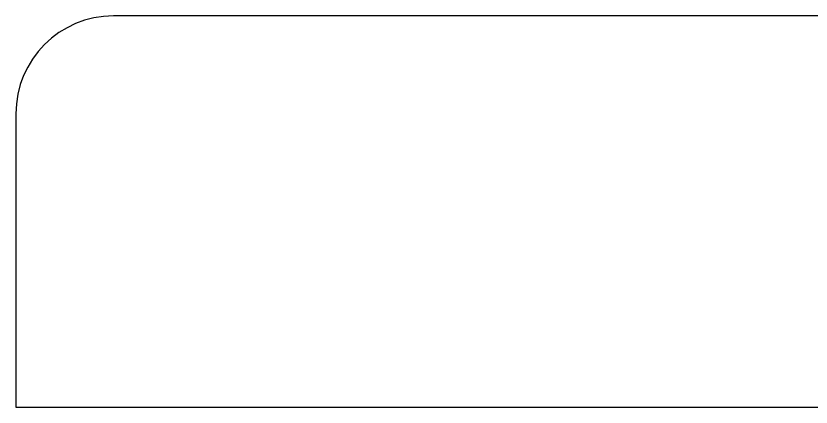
# Model space of a CAD drawing. Header units: millimetres. Extents: x 1256 to 2931, y 3298 to 3694.
# Drawn here: x 1486.82 to 1527.51, y 3406.24 to 3426.24 of the extents above; entities that cross this region are included whole.
import ezdxf

# ---------------------------------------------------------------- set-up
doc = ezdxf.new("R2010")
doc.units = ezdxf.units.MM
doc.layers.add('Canales', color=250, linetype='Continuous', lineweight=25)

msp = doc.modelspace()

# ---------------------------------------------------------------- linework, layer by layer
at = {"layer": 'Canales'}
for p, q in [((1561.818, 3426.239), (1491.818, 3426.239)), ((1486.818, 3421.239), (1486.818, 3406.239)), ((1486.818, 3406.239), (1489.318, 3406.239)), ((1489.318, 3406.239), (1599.318, 3406.239))]:
    msp.add_line(p, q, dxfattribs=at)
msp.add_arc((1491.818, 3421.239), 5, 90, 180, dxfattribs=at)

doc.saveas('drawing.dxf')
